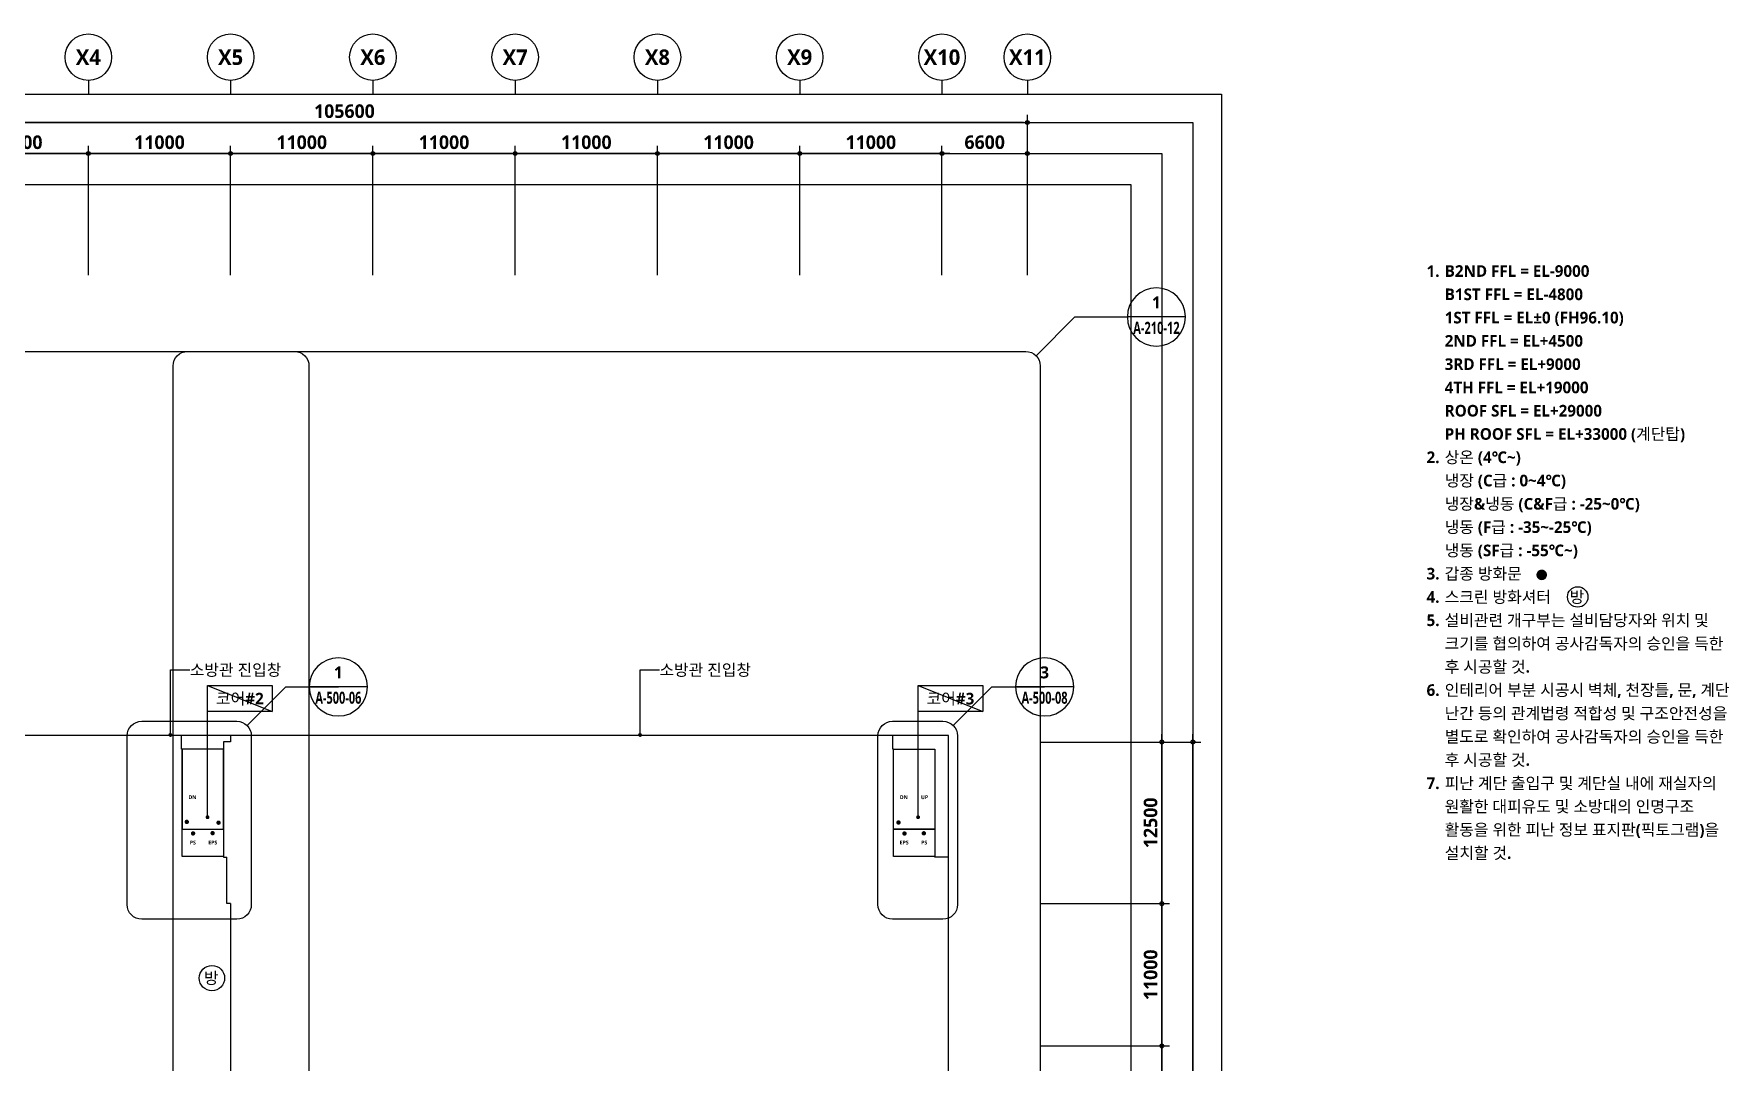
# Model space of a CAD drawing. Header units: millimetres. Extents: x 262941 to 188694772, y -170559 to 426415924.
# Drawn here: x 1120173 to 1251238, y 90166 to 169666 of the extents above; entities that cross this region are included whole.
import ezdxf
from ezdxf.enums import TextEntityAlignment as Align

# ---------------------------------------------------------------- set-up
doc = ezdxf.new("R2010")
doc.units = ezdxf.units.MM
doc.header["$LTSCALE"] = 400
doc.header["$MEASUREMENT"] = 0
doc.header["$PDSIZE"] = -10
doc.layers.get('0').update_dxf_attribs({"linetype": 'CONTINUOUS'})
doc.layers.get('Defpoints').update_dxf_attribs({"color": 153, "linetype": 'CONTINUOUS'})
for name, color, linetype in [('A-ANNO-GRA1', 7, 'CONTINUOUS'), ('A-ANNO-NOTE', 7, 'CONTINUOUS'), ('A-ANNO-TEXT1', 7, 'CONTINUOUS'), ('A-ANNO-TEXT2', 3, 'CONTINUOUS'), ('A-ANNO-TITL', 7, 'CONTINUOUS'), ('A-FLOR-MARK-ARCH', 1, 'CONTINUOUS'), ('A-ST-AXIS-BUB', 7, 'CONTINUOUS'), ('A-ST-AXIS-DIM', 7, 'CONTINUOUS'), ('AA-MKXS', 3, 'CONTINUOUS'), ('AA-MKXX', 3, 'CONTINUOUS')]:
    doc.layers.add(name, color=color, linetype=linetype)
doc.layers.add('Defpoint', color=161, linetype='CONTINUOUS', plot=False)
doc.layers.add('면적', color=210, linetype='CONTINUOUS', plot=False)
doc.styles.add('2020음성 1차', font='')
doc.styles.add('SAMOO', font='romans.shx', dxfattribs={"bigfont": 'whgtxt.shx'})
doc.styles.add('SH_대대리576', font='')
doc.styles.add('SH_진천_나눔', font='')
doc.styles.get('2020음성 1차').set_extended_font_data('NanumGothic', bold=True)
doc.styles.get('SH_대대리576').set_extended_font_data('NanumGothic', bold=True)
doc.styles.get('SH_진천_나눔').set_extended_font_data('NanumGothic', bold=True)
doc.dimstyles.new('SHP 600', dxfattribs={"dimscale": 300, "dimtxt": 3.5, "dimasz": 1, "dimexe": 2, "dimexo": 2, "dimgap": 1, "dimtad": 1, "dimdec": 0, "dimzin": 0, "dimdsep": 46, "dimtxsty": 'SH_대대리576', "dimblk": 'DIMDOT', "dimcen": 0.09, "dimclrt": 3, "dimadec": 0, "dimazin": 1, "dimtfac": 1, "dimtdec": 0, "dimtix": 1, "dimtmove": 2, "dimatfit": 0, "dimldrblk": 'DIMDOT', "dimfxl": 1, "dimtolj": 1, "dimtzin": 0, "dimarcsym": 0})

# ---------------------------------------------------------------- blocks, each defined once
blk = doc.blocks.new('DIMDOT')
at = {"color": 0}
blk.add_line((-2, 0), (2, 0), dxfattribs=at)
for radius in [0.5, 0.25]:
    blk.add_circle((0, 0), radius, dxfattribs=at)
blk = doc.blocks.new('*D25')
at = {"layer": 'A-ST-AXIS-DIM', "color": 0, "lineweight": -2, "transparency": 16777216}
for p, q in [((1091382, 151016), (1091382, 163416)), ((1196682, 162816), (1091682, 162816)), ((1196982, 151016), (1196982, 163416))]:
    blk.add_line(p, q, dxfattribs=at)
at = {"layer": 'Defpoints', "color": 0, "transparency": 16777216}
for p in [(1091382, 162816), (1091382, 150416), (1196982, 150416)]:
    blk.add_point(p, dxfattribs=at)
at = {"layer": 'A-ST-AXIS-DIM', "color": 0, "lineweight": -2, "transparency": 16777216, "xscale": 300, "yscale": 300, "zscale": 300, "rotation": 180}
blk.add_blockref('DIMDOT', (1091382, 162816), dxfattribs=at)
at = {"layer": 'A-ST-AXIS-DIM', "color": 0, "lineweight": -2, "transparency": 16777216, "xscale": 300, "yscale": 300, "zscale": 300}
blk.add_blockref('DIMDOT', (1196982, 162816), dxfattribs=at)
at = {"layer": 'A-ST-AXIS-DIM', "color": 3, "transparency": 16777216, "insert": (1144182, 163687), "char_height": 1050, "attachment_point": 5, "style": 'SH_대대리576'}
blk.add_mtext('\\A1;105600', dxfattribs=at)
blk = doc.blocks.new('*D28')
at = {"layer": 'A-ST-AXIS-DIM', "color": 0, "lineweight": -2, "transparency": 16777216}
for p, q in [((1113382, 151016), (1113382, 161016)), ((1124082, 160416), (1113682, 160416)), ((1124382, 151016), (1124382, 161016))]:
    blk.add_line(p, q, dxfattribs=at)
at = {"layer": 'Defpoints', "color": 0, "transparency": 16777216}
for p in [(1113382, 160416), (1113382, 150416), (1124382, 150416)]:
    blk.add_point(p, dxfattribs=at)
at = {"layer": 'A-ST-AXIS-DIM', "color": 0, "lineweight": -2, "transparency": 16777216, "xscale": 300, "yscale": 300, "zscale": 300, "rotation": 180}
blk.add_blockref('DIMDOT', (1113382, 160416), dxfattribs=at)
at = {"layer": 'A-ST-AXIS-DIM', "color": 0, "lineweight": -2, "transparency": 16777216, "xscale": 300, "yscale": 300, "zscale": 300}
blk.add_blockref('DIMDOT', (1124382, 160416), dxfattribs=at)
at = {"layer": 'A-ST-AXIS-DIM', "color": 3, "transparency": 16777216, "insert": (1118882, 161283), "char_height": 1050, "attachment_point": 5, "style": 'SH_대대리576'}
blk.add_mtext('\\A1;11000', dxfattribs=at)
blk = doc.blocks.new('*D29')
at = {"layer": 'A-ST-AXIS-DIM', "color": 0, "lineweight": -2, "transparency": 16777216}
for p, q in [((1124382, 151016), (1124382, 161016)), ((1135082, 160416), (1124682, 160416)), ((1135382, 151016), (1135382, 161016))]:
    blk.add_line(p, q, dxfattribs=at)
at = {"layer": 'Defpoints', "color": 0, "transparency": 16777216}
for p in [(1124382, 160416), (1124382, 150416), (1135382, 150416)]:
    blk.add_point(p, dxfattribs=at)
at = {"layer": 'A-ST-AXIS-DIM', "color": 0, "lineweight": -2, "transparency": 16777216, "xscale": 300, "yscale": 300, "zscale": 300, "rotation": 180}
blk.add_blockref('DIMDOT', (1124382, 160416), dxfattribs=at)
at = {"layer": 'A-ST-AXIS-DIM', "color": 0, "lineweight": -2, "transparency": 16777216, "xscale": 300, "yscale": 300, "zscale": 300}
blk.add_blockref('DIMDOT', (1135382, 160416), dxfattribs=at)
at = {"layer": 'A-ST-AXIS-DIM', "color": 3, "transparency": 16777216, "insert": (1129882, 161283), "char_height": 1050, "attachment_point": 5, "style": 'SH_대대리576'}
blk.add_mtext('\\A1;11000', dxfattribs=at)
blk = doc.blocks.new('*D30')
at = {"layer": 'A-ST-AXIS-DIM', "color": 0, "lineweight": -2, "transparency": 16777216}
for p, q in [((1135382, 151016), (1135382, 161016)), ((1146082, 160416), (1135682, 160416)), ((1146382, 151016), (1146382, 161016))]:
    blk.add_line(p, q, dxfattribs=at)
at = {"layer": 'Defpoints', "color": 0, "transparency": 16777216}
for p in [(1135382, 160416), (1135382, 150416), (1146382, 150416)]:
    blk.add_point(p, dxfattribs=at)
at = {"layer": 'A-ST-AXIS-DIM', "color": 0, "lineweight": -2, "transparency": 16777216, "xscale": 300, "yscale": 300, "zscale": 300, "rotation": 180}
blk.add_blockref('DIMDOT', (1135382, 160416), dxfattribs=at)
at = {"layer": 'A-ST-AXIS-DIM', "color": 0, "lineweight": -2, "transparency": 16777216, "xscale": 300, "yscale": 300, "zscale": 300}
blk.add_blockref('DIMDOT', (1146382, 160416), dxfattribs=at)
at = {"layer": 'A-ST-AXIS-DIM', "color": 3, "transparency": 16777216, "insert": (1140882, 161283), "char_height": 1050, "attachment_point": 5, "style": 'SH_대대리576'}
blk.add_mtext('\\A1;11000', dxfattribs=at)
blk = doc.blocks.new('*D31')
at = {"layer": 'A-ST-AXIS-DIM', "color": 0, "lineweight": -2, "transparency": 16777216}
for p, q in [((1146382, 151016), (1146382, 161016)), ((1157082, 160416), (1146682, 160416)), ((1157382, 151016), (1157382, 161016))]:
    blk.add_line(p, q, dxfattribs=at)
at = {"layer": 'Defpoints', "color": 0, "transparency": 16777216}
for p in [(1146382, 160416), (1146382, 150416), (1157382, 150416)]:
    blk.add_point(p, dxfattribs=at)
at = {"layer": 'A-ST-AXIS-DIM', "color": 0, "lineweight": -2, "transparency": 16777216, "xscale": 300, "yscale": 300, "zscale": 300, "rotation": 180}
blk.add_blockref('DIMDOT', (1146382, 160416), dxfattribs=at)
at = {"layer": 'A-ST-AXIS-DIM', "color": 0, "lineweight": -2, "transparency": 16777216, "xscale": 300, "yscale": 300, "zscale": 300}
blk.add_blockref('DIMDOT', (1157382, 160416), dxfattribs=at)
at = {"layer": 'A-ST-AXIS-DIM', "color": 3, "transparency": 16777216, "insert": (1151882, 161283), "char_height": 1050, "attachment_point": 5, "style": 'SH_대대리576'}
blk.add_mtext('\\A1;11000', dxfattribs=at)
blk = doc.blocks.new('*D32')
at = {"layer": 'A-ST-AXIS-DIM', "color": 0, "lineweight": -2, "transparency": 16777216}
for p, q in [((1157382, 151016), (1157382, 161016)), ((1168082, 160416), (1157682, 160416)), ((1168382, 151016), (1168382, 161016))]:
    blk.add_line(p, q, dxfattribs=at)
at = {"layer": 'Defpoints', "color": 0, "transparency": 16777216}
for p in [(1157382, 160416), (1157382, 150416), (1168382, 150416)]:
    blk.add_point(p, dxfattribs=at)
at = {"layer": 'A-ST-AXIS-DIM', "color": 0, "lineweight": -2, "transparency": 16777216, "xscale": 300, "yscale": 300, "zscale": 300, "rotation": 180}
blk.add_blockref('DIMDOT', (1157382, 160416), dxfattribs=at)
at = {"layer": 'A-ST-AXIS-DIM', "color": 0, "lineweight": -2, "transparency": 16777216, "xscale": 300, "yscale": 300, "zscale": 300}
blk.add_blockref('DIMDOT', (1168382, 160416), dxfattribs=at)
at = {"layer": 'A-ST-AXIS-DIM', "color": 3, "transparency": 16777216, "insert": (1162882, 161283), "char_height": 1050, "attachment_point": 5, "style": 'SH_대대리576'}
blk.add_mtext('\\A1;11000', dxfattribs=at)
blk = doc.blocks.new('*D33')
at = {"layer": 'A-ST-AXIS-DIM', "color": 0, "lineweight": -2, "transparency": 16777216}
for p, q in [((1168382, 151016), (1168382, 161016)), ((1179082, 160416), (1168682, 160416)), ((1179382, 151016), (1179382, 161016))]:
    blk.add_line(p, q, dxfattribs=at)
at = {"layer": 'Defpoints', "color": 0, "transparency": 16777216}
for p in [(1168382, 160416), (1168382, 150416), (1179382, 150416)]:
    blk.add_point(p, dxfattribs=at)
at = {"layer": 'A-ST-AXIS-DIM', "color": 0, "lineweight": -2, "transparency": 16777216, "xscale": 300, "yscale": 300, "zscale": 300, "rotation": 180}
blk.add_blockref('DIMDOT', (1168382, 160416), dxfattribs=at)
at = {"layer": 'A-ST-AXIS-DIM', "color": 0, "lineweight": -2, "transparency": 16777216, "xscale": 300, "yscale": 300, "zscale": 300}
blk.add_blockref('DIMDOT', (1179382, 160416), dxfattribs=at)
at = {"layer": 'A-ST-AXIS-DIM', "color": 3, "transparency": 16777216, "insert": (1173882, 161283), "char_height": 1050, "attachment_point": 5, "style": 'SH_대대리576'}
blk.add_mtext('\\A1;11000', dxfattribs=at)
blk = doc.blocks.new('*D34')
at = {"layer": 'A-ST-AXIS-DIM', "color": 0, "lineweight": -2, "transparency": 16777216}
for p, q in [((1179382, 151016), (1179382, 161016)), ((1190082, 160416), (1179682, 160416)), ((1190382, 151016), (1190382, 161016))]:
    blk.add_line(p, q, dxfattribs=at)
at = {"layer": 'Defpoints', "color": 0, "transparency": 16777216}
for p in [(1179382, 160416), (1179382, 150416), (1190382, 150416)]:
    blk.add_point(p, dxfattribs=at)
at = {"layer": 'A-ST-AXIS-DIM', "color": 0, "lineweight": -2, "transparency": 16777216, "xscale": 300, "yscale": 300, "zscale": 300, "rotation": 180}
blk.add_blockref('DIMDOT', (1179382, 160416), dxfattribs=at)
at = {"layer": 'A-ST-AXIS-DIM', "color": 0, "lineweight": -2, "transparency": 16777216, "xscale": 300, "yscale": 300, "zscale": 300}
blk.add_blockref('DIMDOT', (1190382, 160416), dxfattribs=at)
at = {"layer": 'A-ST-AXIS-DIM', "color": 3, "transparency": 16777216, "insert": (1184882, 161283), "char_height": 1050, "attachment_point": 5, "style": 'SH_대대리576'}
blk.add_mtext('\\A1;11000', dxfattribs=at)
blk = doc.blocks.new('A-ST-AXIS-BUB-1')
at = {"layer": 'A-ST-AXIS-BUB'}
blk.add_line((0, 350), (0, 0), dxfattribs=at)
blk.add_circle((0, 950), 600, dxfattribs=at)
blk = doc.blocks.new('*D142')
at = {"layer": 'A-ST-AXIS-DIM', "color": 0, "lineweight": -2, "transparency": 16777216}
for p, q in [((1197982, 114916), (1207982, 114916)), ((1207382, 102716), (1207382, 114616)), ((1197982, 102416), (1207982, 102416))]:
    blk.add_line(p, q, dxfattribs=at)
at = {"layer": 'Defpoints', "color": 0, "transparency": 16777216}
for p in [(1197382, 114916), (1207382, 114916), (1197382, 102416)]:
    blk.add_point(p, dxfattribs=at)
at = {"layer": 'A-ST-AXIS-DIM', "color": 0, "lineweight": -2, "transparency": 16777216, "xscale": 300, "yscale": 300, "zscale": 300}
for p, rotation in [((1207382, 114916), 90), ((1207382, 102416), 270)]:
    blk.add_blockref('DIMDOT', p, dxfattribs=dict(at, rotation=rotation))
at = {"layer": 'A-ST-AXIS-DIM', "color": 3, "transparency": 16777216, "insert": (1206511, 108666), "char_height": 1050, "attachment_point": 5, "rotation": 90, "style": 'SH_대대리576'}
blk.add_mtext('\\A1;12500', dxfattribs=at)
blk = doc.blocks.new('*D143')
at = {"layer": 'A-ST-AXIS-DIM', "color": 0, "lineweight": -2, "transparency": 16777216}
for p, q in [((1197982, 102416), (1207982, 102416)), ((1207382, 91716), (1207382, 102116)), ((1197982, 91416), (1207982, 91416))]:
    blk.add_line(p, q, dxfattribs=at)
at = {"layer": 'Defpoints', "color": 0, "transparency": 16777216}
for p in [(1197382, 102416), (1207382, 102416), (1197382, 91416)]:
    blk.add_point(p, dxfattribs=at)
at = {"layer": 'A-ST-AXIS-DIM', "color": 0, "lineweight": -2, "transparency": 16777216, "xscale": 300, "yscale": 300, "zscale": 300}
for p, rotation in [((1207382, 102416), 90), ((1207382, 91416), 270)]:
    blk.add_blockref('DIMDOT', p, dxfattribs=dict(at, rotation=rotation))
at = {"layer": 'A-ST-AXIS-DIM', "color": 3, "transparency": 16777216, "insert": (1206515, 96916), "char_height": 1050, "attachment_point": 5, "rotation": 90, "style": 'SH_대대리576'}
blk.add_mtext('\\A1;11000', dxfattribs=at)
blk = doc.blocks.new('*D144')
at = {"layer": 'A-ST-AXIS-DIM', "color": 0, "lineweight": -2, "transparency": 16777216}
for p, q in [((1197982, 91416), (1207982, 91416)), ((1207382, 80716), (1207382, 91116)), ((1197982, 80416), (1207982, 80416))]:
    blk.add_line(p, q, dxfattribs=at)
at = {"layer": 'Defpoints', "color": 0, "transparency": 16777216}
for p in [(1197382, 91416), (1207382, 91416), (1197382, 80416)]:
    blk.add_point(p, dxfattribs=at)
at = {"layer": 'A-ST-AXIS-DIM', "color": 0, "lineweight": -2, "transparency": 16777216, "xscale": 300, "yscale": 300, "zscale": 300}
for p, rotation in [((1207382, 91416), 90), ((1207382, 80416), 270)]:
    blk.add_blockref('DIMDOT', p, dxfattribs=dict(at, rotation=rotation))
at = {"layer": 'A-ST-AXIS-DIM', "color": 3, "transparency": 16777216, "insert": (1206515, 85916), "char_height": 1050, "attachment_point": 5, "rotation": 90, "style": 'SH_대대리576'}
blk.add_mtext('\\A1;11000', dxfattribs=at)
blk = doc.blocks.new('*D147')
at = {"layer": 'A-ST-AXIS-DIM', "color": 0, "lineweight": -2, "transparency": 16777216}
for p, q in [((1197982, 114916), (1210382, 114916)), ((1209782, 58216), (1209782, 114616)), ((1197982, 57916), (1210382, 57916))]:
    blk.add_line(p, q, dxfattribs=at)
at = {"layer": 'Defpoints', "color": 0, "transparency": 16777216}
for p in [(1197382, 114916), (1209782, 114916), (1197382, 57916)]:
    blk.add_point(p, dxfattribs=at)
at = {"layer": 'A-ST-AXIS-DIM', "color": 0, "lineweight": -2, "transparency": 16777216, "xscale": 300, "yscale": 300, "zscale": 300}
for p, rotation in [((1209782, 114916), 90), ((1209782, 57916), 270)]:
    blk.add_blockref('DIMDOT', p, dxfattribs=dict(at, rotation=rotation))
at = {"layer": 'A-ST-AXIS-DIM', "color": 3, "transparency": 16777216, "insert": (1208913, 86416), "char_height": 1050, "attachment_point": 5, "rotation": 90, "style": 'SH_대대리576'}
blk.add_mtext('\\A1;57000', dxfattribs=at)
blk = doc.blocks.new('G$C3CD03619')
at = {"layer": 'A-ANNO-GRA1'}
blk.add_circle((11731, 792), 792, dxfattribs=at)
at = {"layer": 'A-FLOR-MARK-ARCH', "const_width": 408}
blk.add_lwpolyline([(8743, 2498, 1), (9152, 2498, 1)], format="xyb", close=True, dxfattribs=at)
at = {"layer": 'A-ANNO-NOTE', "style": 'SH_대대리576'}
blk.add_text('방', height=900, dxfattribs=at).set_placement((11108, 342))
at = {"layer": 'A-ANNO-TITL', "style": 'SH_대대리576'}
for s, p in [('1.', (547, 25992)), ('2.', (547, 11592)), ('3.', (547, 2592)), ('4.', (547, 792)), ('5.', (547, -1008)), ('6.', (547, -6408)), ('7.', (547, -13608))]:
    blk.add_text(s, height=900, dxfattribs=at).set_placement(p, align=Align.MIDDLE_CENTER)
for s, p in [('B2ND FFL = EL-9000', (1447, 25992)), ('B1ST FFL = EL-4800', (1447, 24192)), ('1ST FFL = EL%%p0 (FH96.10)', (1447, 22392)), ('2ND FFL = EL+4500', (1447, 20592)), ('3RD FFL = EL+9000', (1447, 18792)), ('4TH FFL = EL+19000', (1447, 16992)), ('ROOF SFL = EL+29000', (1447, 15192)), ('PH ROOF SFL = EL+33000 (계단탑)', (1447, 13392)), ('상온 (4℃~)', (1447, 11592)), ('냉장 (C급 : 0~4℃)', (1447, 9792)), ('냉장&냉동 (C&F급 : -25~0℃)', (1447, 7992)), ('냉동 (F급 : -35~-25℃)', (1447, 6192)), ('냉동 (SF급 : -55℃~)', (1447, 4392)), ('갑종 방화문', (1447, 2592)), ('스크린 방화셔터', (1447, 792)), ('설비관련 개구부는 설비담당자와 위치 및', (1447, -1008)), ('크기를 협의하여 공사감독자의 승인을 득한', (1447, -2808)), ('후 시공할 것.', (1447, -4608)), ('인테리어 부분 시공시 벽체, 천장틀, 문, 계단', (1447, -6408)), ('난간 등의 관계법령 적합성 및 구조안전성을', (1447, -8208)), ('별도로 확인하여 공사감독자의 승인을 득한', (1447, -10008)), ('후 시공할 것.', (1447, -11808)), ('피난 계단 출입구 및 계단실 내에 재실자의', (1447, -13608)), ('원활한 대피유도 및 소방대의 인명구조', (1447, -15408)), ('활동을 위한 피난 정보 표지판(픽토그램)을', (1447, -17208)), ('설치할 것.', (1447, -19008))]:
    blk.add_text(s, height=900, dxfattribs=at).set_placement(p, align=Align.MIDDLE_LEFT)
blk = doc.blocks.new('*D166')
at = {"layer": 'A-ST-AXIS-DIM', "color": 0, "lineweight": -2, "transparency": 16777216}
for p, q in [((1190382, 151016), (1190382, 161016)), ((1190682, 160416), (1196682, 160416)), ((1196982, 151016), (1196982, 161016))]:
    blk.add_line(p, q, dxfattribs=at)
at = {"layer": 'Defpoints', "color": 0, "transparency": 16777216}
for p in [(1196982, 160416), (1190382, 150416), (1196982, 150416)]:
    blk.add_point(p, dxfattribs=at)
at = {"layer": 'A-ST-AXIS-DIM', "color": 0, "lineweight": -2, "transparency": 16777216, "xscale": 300, "yscale": 300, "zscale": 300, "rotation": 180}
blk.add_blockref('DIMDOT', (1190382, 160416), dxfattribs=at)
at = {"layer": 'A-ST-AXIS-DIM', "color": 0, "lineweight": -2, "transparency": 16777216, "xscale": 300, "yscale": 300, "zscale": 300}
blk.add_blockref('DIMDOT', (1196982, 160416), dxfattribs=at)
at = {"layer": 'A-ST-AXIS-DIM', "color": 3, "transparency": 16777216, "insert": (1193682, 161287), "char_height": 1050, "attachment_point": 5, "style": 'SH_대대리576'}
blk.add_mtext('\\A1;6600', dxfattribs=at)
blk = doc.blocks.new('*U168')
at = {"layer": 'AA-MKXS', "color": 3, "linetype": 'Continuous', "ltscale": 5}
blk.add_line((-5.999976, 0), (5.999976, 0), dxfattribs=at)
blk.add_circle((0, 0), 5.999976, dxfattribs=at)
at = {"layer": 'AA-MKXS', "style": 'SAMOO', "width": 0.85}
blk.add_attdef('ViewNUM', text='', height=2.5, dxfattribs=at).set_placement((0, 1), align=Align.BOTTOM_CENTER)
blk.add_attdef('SheetNUM', text='', height=2.5, dxfattribs=at).set_placement((0, -1), align=Align.TOP_CENTER)
blk = doc.blocks.new('G$CDADDFB7A')
at = {"layer": '면적', "elevation": 103000}
for points in [[(98950, 11700), (99500, 11700), (99500, 12000), (100000, 12000), (100000, 13000), (100000, 13000), (100000, 22700), (100000, 22700), (100000, 48600), (98950, 48600), (98950, 48650), (95750, 48650), (95750, 56950), (95700, 56950), (95700, 58000), (44500, 58000), (44500, 57500), (44500, 57500), (43950, 57500), (43950, 48650), (40750, 48650), (40750, 56950), (40700, 56950), (40700, 58000), (4300, 58000), (4300, 56950), (4250, 56950), (4250, 48650), (1050, 48650), (1050, 48600), (0, 48600), (0, 22700), (5900, 22700), (5900, 18360), (4300, 18360), (4300, 11450), (4250, 11450), (4250, 1050), (4300, 1050), (4300, 0), (40700, 0), (40700, 1050), (40750, 1050), (40750, 9350), (43950, 9350), (43950, 500), (44500, 500), (44500, 0), (66200, 0), (66200, 5650), (95750, 5650), (95750, 9350), (98950, 9350), (98950, 11700)], [(44500, 45000), (44200, 45000), (44200, 48600)]]:
    blk.add_lwpolyline(points, dxfattribs=at)
for points in [[(1050, 56950), (4250, 56950), (4250, 50750), (1050, 50750)], [(1050, 50750), (4250, 50750), (4250, 48650), (1050, 48650)], [(100000, 22700), (106350, 22700), (106350, 13000), (100000, 13000)], [(95750, 11700), (98950, 11700), (98950, 9350), (95750, 9350)], [(95750, 9350), (98950, 9350), (98950, 7250), (95750, 7250)]]:
    blk.add_lwpolyline(points, close=True, dxfattribs=at)
at = {"layer": '면적'}
for points in [[(40750, 50750), (43950, 50750), (43950, 56950), (40750, 56950), (40750, 50750), (40750, 50750)], [(98950, 50750), (95750, 50750), (95750, 56950), (98950, 56950)], [(40750, 50750), (43950, 50750), (43950, 48650), (40750, 48650)], [(95750, 50750), (98950, 50750), (98950, 48650), (95750, 48650)], [(2200, 22700), (2200, 17760), (4300, 17760), (4300, 18360), (5900, 18360), (5900, 22700)], [(2200, 17760), (2200, 16300), (800, 16300), (800, 13950), (4300, 13950), (4300, 17760), (2200, 17760)], [(800, 13950), (4300, 13950), (4300, 11450), (800, 11450)], [(4250, 9350), (4250, 11450), (1050, 11450), (1050, 1050), (4250, 1050), (4250, 7250), (3300, 7250), (3300, 9350)], [(4250, 7250), (3300, 7250), (3300, 9350), (4250, 9350)], [(40750, 7250), (43950, 7250), (43950, 9350), (40750, 9350)], [(43950, 1050), (40750, 1050), (40750, 7250), (43950, 7250)], [(98950, 1050), (95750, 1050), (95750, 7250), (98950, 7250)], [(66200, 5650), (66200, 0), (95600, 0), (95700, 0), (95700, 1050), (95750, 1050), (95750, 5650)]]:
    blk.add_lwpolyline(points, close=True, dxfattribs=at)
for points in [[(43950, 48650), (43950, 48600), (44200, 48600)], [(44500, 45000), (44500, 9400), (43950, 9400), (43950, 9350)]]:
    blk.add_lwpolyline(points, dxfattribs=at)

msp = doc.modelspace()

# ---------------------------------------------------------------- linework, layer by layer
for points in [[(1130724, 120490.1), (1132224, 120490.1)], [(1167037.3, 120490.1), (1168537.3, 120490.1)]]:
    msp.add_lwpolyline(points)
at = {"layer": 'A-ANNO-GRA1'}
for points in [[(1130724, 115460.8), (1130724, 120490.1)], [(1167037.3, 115460.8), (1167037.3, 120490.1)], [(1133596.4, 109100.9), (1133596.4, 117278.6)], [(1188535.3, 109100.9), (1188535.3, 117278.6)]]:
    msp.add_lwpolyline(points, dxfattribs=at)
for points in [[(1138596.4, 117278.6), (1133596.4, 117278.6), (1133596.4, 119278.6), (1138596.4, 119278.6)], [(1193535.3, 117278.6), (1188535.3, 117278.6), (1188535.3, 119278.6), (1193535.3, 119278.6)]]:
    msp.add_lwpolyline(points, close=True, dxfattribs=at)
at = {"layer": 'A-ANNO-GRA1', "const_width": 150}
for points in [[(1130724, 115385.8, 1), (1130724, 115535.8, 1)], [(1167037.3, 115385.8, 1), (1167037.3, 115535.8, 1)], [(1133521.4, 109100.9, 1), (1133671.4, 109100.9, 1)], [(1188460.3, 109100.9, 1), (1188610.3, 109100.9, 1)]]:
    msp.add_lwpolyline(points, format="xyb", close=True, dxfattribs=at)
at = {"layer": 'A-ANNO-GRA1'}
msp.add_circle((1133939, 96661.8), 979.8, dxfattribs=at)
at = {"layer": 'A-FLOR-MARK-ARCH', "const_width": 168.8}
for points in [[(1131909.8, 108738.9, 1), (1132078.6, 108738.9, 1)], [(1134366.8, 108677.7, 1), (1134535.5, 108677.7, 1)], [(1186938.7, 108692.5, 1), (1187107.4, 108692.5, 1)], [(1132396, 107848.9, 1), (1132564.7, 107848.9, 1)], [(1133903.1, 107868.2, 1), (1134071.8, 107868.2, 1)], [(1187397.9, 107837.6, 1), (1187566.6, 107837.6, 1)], [(1189062.5, 107856.4, -1), (1188893.7, 107856.4, -1)]]:
    msp.add_lwpolyline(points, format="xyb", close=True, dxfattribs=at)
at = {"layer": 'AA-MKXX', "lineweight": -2}
for points in [[(1197652.3, 144786.8), (1200645.3, 147779.8), (1204713.5, 147779.8)], [(1136652.3, 116186.8), (1139645.3, 119179.8), (1143713.5, 119179.8)], [(1191252.3, 116186.8), (1194245.3, 119179.8), (1198313.5, 119179.8)]]:
    msp.add_lwpolyline(points, dxfattribs=at)
at = {"layer": 'AA-MKXX'}
for points in [[(1140316.8, 145116.3, -0.41421356), (1141441.8, 143991.3), (1141441.8, 56641.3, -0.41421356), (1140316.8, 55516.3), (1074506.8, 55516.3, -0.41421356), (1073381.8, 56641.3), (1073381.8, 143991.3, -0.41421356), (1074506.8, 145116.3)], [(1196856.8, 145116.3, -0.41421356), (1197981.8, 143991.3), (1197981.8, 56641.3, -0.41421356), (1196856.8, 55516.3), (1132056.8, 55516.3, -0.41421356), (1130931.8, 56641.3), (1130931.8, 143991.3, -0.41421356), (1132056.8, 145116.3)], [(1135856.8, 116516.3, -0.41421356), (1136981.8, 115391.3), (1136981.8, 102341.3, -0.41421356), (1135856.8, 101216.3), (1128506.8, 101216.3, -0.41421356), (1127381.8, 102341.3), (1127381.8, 115391.3, -0.41421356), (1128506.8, 116516.3)], [(1190456.8, 116516.3, -0.41421356), (1191581.8, 115391.3), (1191581.8, 102341.3, -0.41421356), (1190456.8, 101216.3), (1186556.8, 101216.3, -0.41421356), (1185431.8, 102341.3), (1185431.8, 115391.3, -0.41421356), (1186556.8, 116516.3)]]:
    msp.add_lwpolyline(points, format="xyb", close=True, dxfattribs=at)
at = {"layer": 'Defpoint'}
for p, q in [((1133596.4, 119278.6), (1138596.4, 117278.6)), ((1188535.3, 119278.6), (1193535.3, 117278.6))]:
    msp.add_line(p, q, dxfattribs=at)
for points in [[(1211981.8, 36444.9), (1040781.8, 36444.9), (1040781.8, 165016.3), (1211981.8, 165016.3)], [(1209781.8, 38644.9), (1042981.8, 38644.9), (1042981.8, 162816.3), (1209781.8, 162816.3)], [(1207381.8, 41044.9), (1045381.8, 41044.9), (1045381.8, 160416.3), (1207381.8, 160416.3)], [(1204981.8, 43444.9), (1047781.8, 43444.9), (1047781.8, 158016.3), (1204981.8, 158016.3)]]:
    msp.add_lwpolyline(points, close=True, dxfattribs=at)
msp.add_lwpolyline([(1090881.8, 57416.3), (1190381.8, 57416.3), (1190381.8, 66766.3), (1190881.8, 66766.3), (1190881.8, 70416.3), (1197231.8, 70416.3), (1197231.8, 80116.3), (1190881.8, 80116.3), (1190881.8, 91416.3), (1190881.8, 115416.3), (1167881.8, 115416.3), (1135881.8, 115416.3), (1131381.8, 115416.3), (1095681.8, 115416.3)], dxfattribs=at)

# ---------------------------------------------------------------- block references
for name, p in [('G$C3CD03619', (1227802.4, 125338.9)), ('G$CDADDFB7A', (1090881.8, 57416.3))]:
    msp.add_blockref(name, p)
ref = msp.add_blockref('*U168', (1206963.5, 147779.8), dxfattribs=dict(xscale=-375.0015000059622, yscale=375.0015000059622, zscale=375.0015000059622))
ref.add_attrib('SheetNUM', 'A-210-12', dxfattribs={"layer": 'AA-MKXS', "height": 937.5, "style": '2020음성 1차', "width": 0.7}).set_placement((1206963.5, 147404.8), align=Align.TOP_CENTER)
ref.add_attrib('ViewNUM', '1', dxfattribs={"layer": 'AA-MKXS', "height": 937.5, "style": '2020음성 1차'}).set_placement((1206963.5, 148154.8), align=Align.BOTTOM_CENTER)
ref = msp.add_blockref('*U168', (1143713.5, 119179.8), dxfattribs=dict(xscale=-375.0015000059622, yscale=375.0015000059622, zscale=375.0015000059622))
ref.add_attrib('SheetNUM', 'A-500-06', dxfattribs={"layer": 'AA-MKXS', "height": 930, "style": '2020음성 1차', "width": 0.7}).set_placement((1143713.5, 118804.8, 103000), align=Align.TOP_CENTER)
ref.add_attrib('ViewNUM', '1', dxfattribs={"layer": 'AA-MKXS', "height": 930, "style": '2020음성 1차'}).set_placement((1143713.5, 119554.8, 103000), align=Align.BOTTOM_CENTER)
ref = msp.add_blockref('*U168', (1198313.5, 119179.8), dxfattribs=dict(xscale=-375.0015000059622, yscale=375.0015000059622, zscale=375.0015000059622))
ref.add_attrib('SheetNUM', 'A-500-08', dxfattribs={"layer": 'AA-MKXS', "height": 930, "style": '2020음성 1차', "width": 0.7}).set_placement((1198313.5, 118804.8, 103000), align=Align.TOP_CENTER)
ref.add_attrib('ViewNUM', '3', dxfattribs={"layer": 'AA-MKXS', "height": 930, "style": '2020음성 1차'}).set_placement((1198313.5, 119554.8, 103000), align=Align.BOTTOM_CENTER)
at = {"layer": 'A-ST-AXIS-BUB', "xscale": 3, "yscale": 3, "zscale": 3}
for p in [(1124381.8, 165016.3), (1135381.8, 165016.3), (1146381.8, 165016.3), (1157381.8, 165016.3), (1168381.8, 165016.3), (1179381.8, 165016.3), (1190381.8, 165016.3), (1196981.8, 165016.3)]:
    msp.add_blockref('A-ST-AXIS-BUB-1', p, dxfattribs=at)

# ---------------------------------------------------------------- texts
at = {"layer": 'A-ANNO-TEXT1'}
for s, height, style, p in [('X4', 1200, 'SH_대대리576', (1124381.8, 167866.3)), ('X5', 1200, 'SH_대대리576', (1135381.8, 167866.3)), ('X6', 1200, 'SH_대대리576', (1146381.8, 167866.3)), ('X7', 1200, 'SH_대대리576', (1157381.8, 167866.3)), ('X8', 1200, 'SH_대대리576', (1168381.8, 167866.3)), ('X9', 1200, 'SH_대대리576', (1179381.8, 167866.3)), ('X10', 1200, 'SH_대대리576', (1190381.8, 167866.3)), ('X11', 1200, 'SH_대대리576', (1196981.8, 167866.3)), ('DN', 300, 'SH_진천_나눔', (1132431.8, 110646.3)), ('DN', 300, 'SH_진천_나눔', (1187431.8, 110646.3)), ('UP', 300, 'SH_진천_나눔', (1189031.8, 110646.3))]:
    msp.add_text(s, height=height, dxfattribs=dict(at, style=style)).set_placement(p, align=Align.MIDDLE_CENTER)
at = {"layer": 'A-ANNO-TEXT1', "style": 'SH_진천_나눔'}
for p in [(1132224, 120490.1), (1168537.3, 120490.1)]:
    msp.add_text('소방관 진입창', height=900, dxfattribs=at).set_placement(p, align=Align.MIDDLE_LEFT)
for s, p in [('PS', (1132456.8, 107141.3)), ('EPS', (1134006.8, 107141.3)), ('EPS', (1187456.8, 107141.3)), ('PS', (1189006.8, 107141.3))]:
    msp.add_text(s, height=300, dxfattribs=at).set_placement(p, align=Align.MIDDLE)
msp.add_text('방', height=900, dxfattribs=at).set_placement((1133321.4, 96219))
at = {"layer": 'A-ANNO-TEXT2', "style": 'SH_대대리576'}
for s, p in [('코어#2', (1136096.4, 118278.6)), ('코어#3', (1191035.3, 118278.6))]:
    msp.add_text(s, height=900, dxfattribs=at).set_placement(p, align=Align.MIDDLE)

# ---------------------------------------------------------------- dimensions: what is measured, and where the dimension line sits
at = {"layer": 'A-ST-AXIS-DIM'}
for base, p1, p2, picture, middle in [((1091381.8, 162816.3), (1196981.8, 150416.3), (1091381.8, 150416.3), '*D25', (1144181.8, 163686.8)), ((1113381.8, 160416.3), (1124381.8, 150416.3), (1113381.8, 150416.3), '*D28', (1118881.8, 161283)), ((1124381.8, 160416.3), (1135381.8, 150416.3), (1124381.8, 150416.3), '*D29', (1129881.8, 161283)), ((1135381.8, 160416.3), (1146381.8, 150416.3), (1135381.8, 150416.3), '*D30', (1140881.8, 161283)), ((1146381.8, 160416.3), (1157381.8, 150416.3), (1146381.8, 150416.3), '*D31', (1151881.8, 161283)), ((1157381.8, 160416.3), (1168381.8, 150416.3), (1157381.8, 150416.3), '*D32', (1162881.8, 161283)), ((1168381.8, 160416.3), (1179381.8, 150416.3), (1168381.8, 150416.3), '*D33', (1173881.8, 161283)), ((1179381.8, 160416.3), (1190381.8, 150416.3), (1179381.8, 150416.3), '*D34', (1184881.8, 161283))]:
    dim = msp.add_linear_dim(base=base, p1=p1, p2=p2, dimstyle='SHP 600', dxfattribs=at)
    dim.commit()
    dim.dimension.update_dxf_attribs({"geometry": picture, "text_midpoint": middle})
for base, p1, p2, angle, picture, middle in [((1196981.8, 160416.3), (1190381.8, 150416.3), (1196981.8, 150416.3), 180, '*D166', (1193681.8, 161286.8)), ((1207381.8, 114916.3), (1197381.8, 102416.3), (1197381.8, 114916.3), 270, '*D142', (1206511.4, 108666.3)), ((1209781.8, 114916.3), (1197381.8, 57916.3), (1197381.8, 114916.3), 270, '*D147', (1208912.9, 86416.3)), ((1207381.8, 102416.3), (1197381.8, 91416.3), (1197381.8, 102416.3), 270, '*D143', (1206515.1, 96916.3)), ((1207381.8, 91416.3), (1197381.8, 80416.3), (1197381.8, 91416.3), 270, '*D144', (1206515.1, 85916.3))]:
    dim = msp.add_linear_dim(base=base, p1=p1, p2=p2, angle=angle, dimstyle='SHP 600', dxfattribs=at)
    dim.commit()
    dim.dimension.update_dxf_attribs({"geometry": picture, "text_midpoint": middle})

doc.saveas('drawing.dxf')
